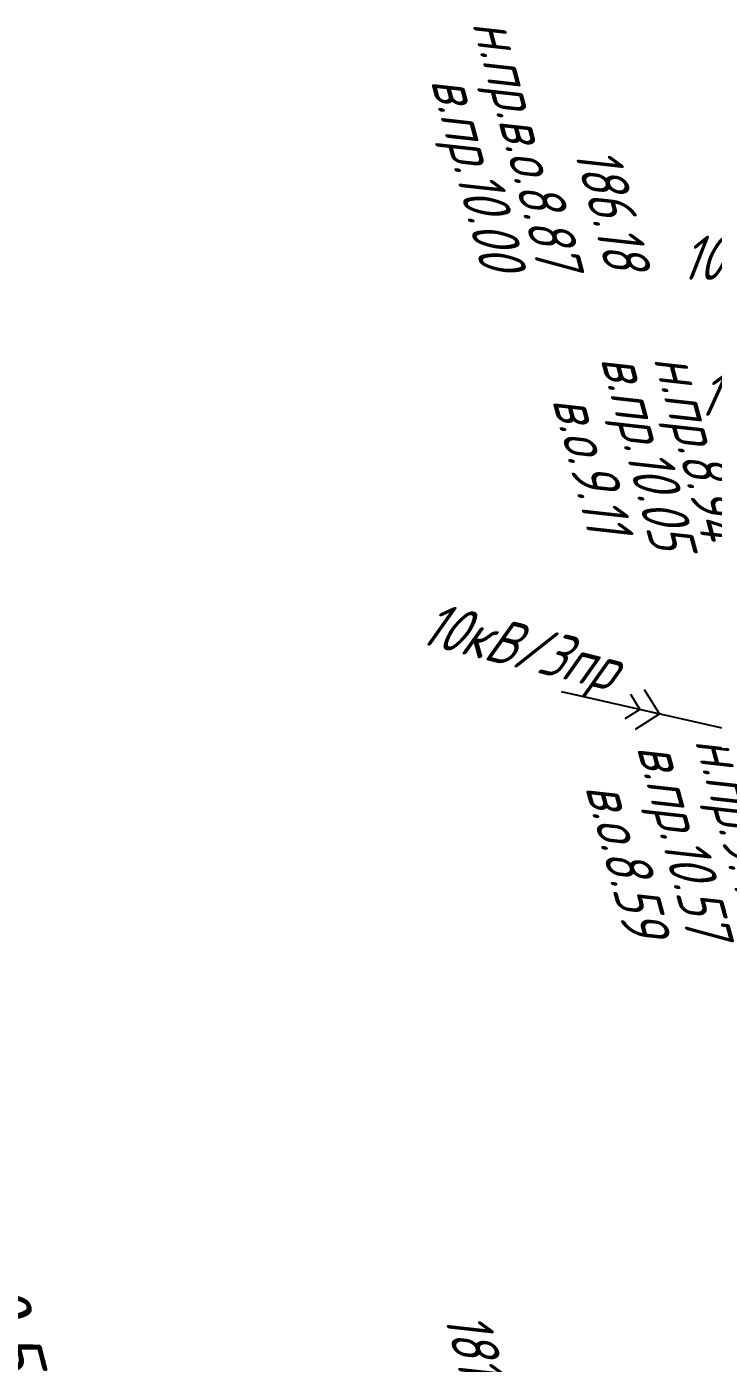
# Model space of a CAD drawing. Header units: millimetres. Extents: x -698 to 8131, y -704 to 4503.
# Drawn here: x 6820.3 to 6874.8, y 854.8 to 960.8 of the extents above; entities that cross this region are included whole.
import ezdxf
from ezdxf import colors
from ezdxf.entities.mleader import LeaderData, LeaderLine
from ezdxf.math import Vec2, Vec3

# ---------------------------------------------------------------- set-up
doc = ezdxf.new("R2010")
doc.units = ezdxf.units.MM
doc.linetypes.add('CONTI', pattern=[0])
for name, color, linetype in [('NAD_MDEFAULT', 7, 'CONTI'), ('PI_OTDEFAULT', 172, 'CONTI'), ('SIT_LDEFAULT', 7, 'CONTI'), ('Выноски', 250, 'Continuous')]:
    doc.layers.add(name, color=color, linetype=linetype)
doc.styles.add('eskd', font='isocpeui.ttf', dxfattribs={"width": 1.2})
doc.styles.add('ГОСТ', font='isocpeui.ttf', dxfattribs={"height": 4})

msp = doc.modelspace()

# ---------------------------------------------------------------- linework, layer by layer
at = {"layer": 'SIT_LDEFAULT', "color": 7}
for p, q in [((6862.69, 908.07), (6882.62, 903.55)), ((6870.49, 906.3), (6869.29, 908.21)), ((6863.67, 907.85), (6870.49, 906.3)), ((6868.18, 907.85), (6868.93, 906.65)), ((6868.93, 906.65), (6867.74, 905.9)), ((6868.58, 905.09), (6870.49, 906.3))]:
    msp.add_line(p, q, dxfattribs=at)

# ---------------------------------------------------------------- texts
at = {"layer": 'NAD_MDEFAULT', "color": 7, "style": 'eskd', "oblique": 10, "width": 0.8}
for s, rotation, p in [('н.пр.в.о.8.87', 285, (6855.61, 961.09)), ('в.пр.10.00', 285, (6852.31, 956.55)), ('в.пр.10.05', 285, (6865.79, 934.48)), ('н.пр.8.94', 285, (6870, 934.5)), ('10кВ/3пр', 357, (6873.43, 929.99)), ('в.о.9.11', 285, (6861.95, 931.21)), ('10кВ/3пр', 346, (6851.3, 911.92)), ('н.пр.9.44', 285, (6873.28, 904.17)), ('в.пр.10.57', 285, (6868.66, 903.65)), ('в.о.8.59', 285, (6864.57, 900.5))]:
    msp.add_text(s, height=3.5, rotation=rotation, dxfattribs=at).set_placement(p)
msp.add_text('10кВ/3пр', height=3.5, dxfattribs=at).set_placement((6872.1, 940.74))
at = {"layer": 'PI_OTDEFAULT', "color": 172, "style": 'eskd', "oblique": 10, "width": 0.8}
for s, p in [('186.18', (6863.69, 950.98)), ('181.68', (6853.37, 858.5))]:
    msp.add_text(s, height=3.5, rotation=285, dxfattribs=at).set_placement(p)

# ---------------------------------------------------------------- leaders
at = {"layer": 'Выноски', "linetype": 'Continuous'}
ml = msp.add_multileader_mtext('Standard', dxfattribs=at)
ml.set_content('металл. труба, {\\Fgost|c204;%%C} 0,5м, L-11,0м', color=256, style='ГОСТ')
ml.set_leader_properties()
ml.build(insert=Vec2(0, 0))
ml.multileader.update_dxf_attribs({"text_left_attachment_type": 5, "text_right_attachment_type": 5, "dogleg_length": 0, "arrow_head_size": 0.18})
ctx = ml.context
ctx.base_point, ctx.arrow_head_size, ctx.landing_gap_size, ctx.plane_origin, ctx.plane_x_axis, ctx.plane_y_axis = Vec3(6651.11, 789.92), 0.18, 0, Vec3(6784.99, 792.3), Vec3(0.248621, -0.968601), Vec3(0.968601, 0.248621)
ctx.left_attachment, ctx.right_attachment, ctx.text_align_type = 5, 5, 2
notes = []
notes.append((ctx, [(0, (1, 1, 0), (6676.78, 689.93), (-0.956417, 0.292006), 0, [(0, [(6884.3, 829.78)], 0, [])])]))
ctx.mtext.insert, ctx.mtext.text_direction, ctx.mtext.rotation, ctx.mtext.alignment, ctx.mtext.flow_direction = Vec3(6827.91, 830.91), Vec3(0.248621, -0.968601), 4.963645, 3, 5
for ctx, leaders in notes:
    for number, flags, end, landing, length, lines in leaders:
        leader = LeaderData()
        leader.index, (leader.has_last_leader_line, leader.has_dogleg_vector, leader.attachment_direction) = number, flags
        leader.last_leader_point, leader.dogleg_vector, leader.dogleg_length = Vec3(end), Vec3(landing), length
        for number, points, colour, breaks in lines:
            line = LeaderLine()
            line.index, line.vertices, line.color, line.breaks = number, Vec3.list(points), colors.encode_raw_color(colour), breaks
            leader.lines.append(line)
        ctx.leaders.append(leader)

doc.saveas('drawing.dxf')
